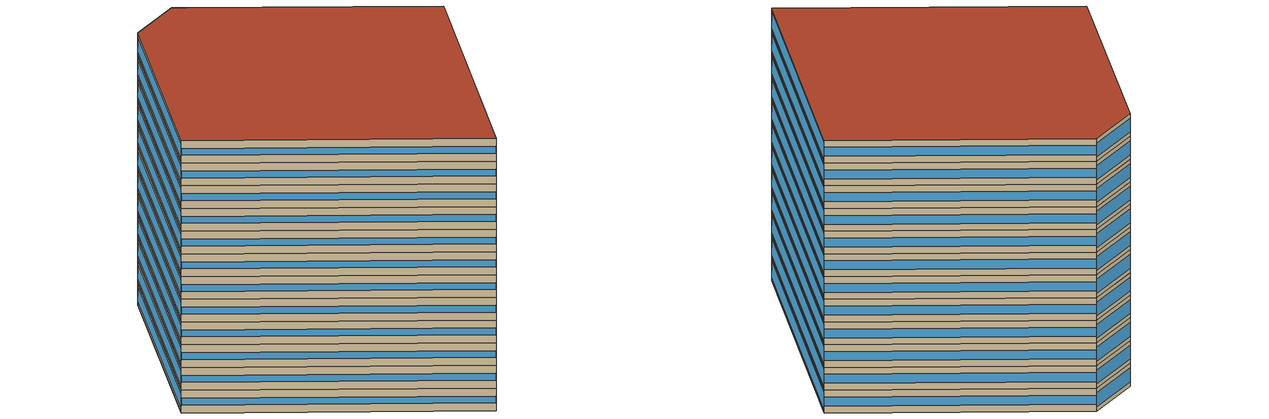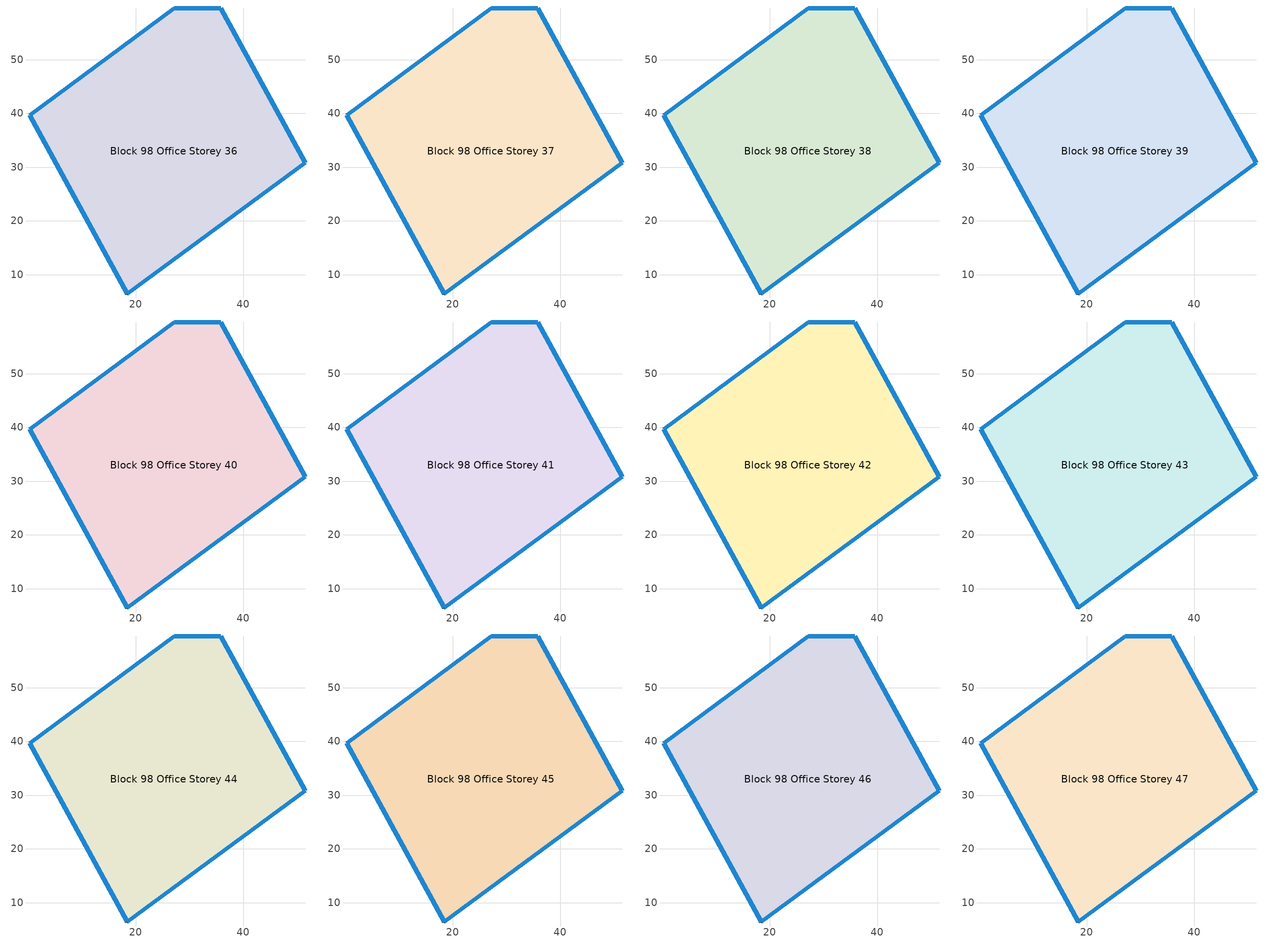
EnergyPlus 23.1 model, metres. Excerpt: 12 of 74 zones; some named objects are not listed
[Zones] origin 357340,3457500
Block 98 Office Storey 36
 floor outside (Project Floor): 35.77,59.58 51.48,30.76 18.38,6.38 0.26,39.66 27.1,59.58 z107.03
 wall outside (Project Wall): 27.1,59.58 0.26,39.66 18.38,6.38 51.48,30.76 35.77,59.58 27.1,59.58 z107.03:110
 window (Office_north_window_construction): 27.09,59.57 0.27,39.67 / 35.77,59.58 27.11,59.58 z107.62:109.41
 window (Office_west_window_construction): 0.26,39.64 18.37,6.39 z108.07:108.96
 window (Office_south_window_construction): 18.39,6.39 51.46,30.75 z107.47:109.55
 window (Office_east_window_construction): 51.47,30.78 35.78,59.56 z107.92:109.11
 roof outside (Project Ceiling): 51.48,30.76 35.77,59.58 27.1,59.58 0.26,39.66 18.38,6.38 z110
Block 98 Office Storey 37
 floor outside (Project Floor): 35.77,59.58 51.48,30.76 18.38,6.38 0.26,39.66 27.1,59.58 z110
 wall outside (Project Wall): 27.1,59.58 0.26,39.66 18.38,6.38 51.48,30.76 35.77,59.58 27.1,59.58 z110:112.97
 window (Office_north_window_construction): 27.09,59.57 0.27,39.67 / 35.77,59.58 27.11,59.58 z110.59:112.38
 window (Office_west_window_construction): 0.26,39.64 18.37,6.39 z111.04:111.93
 window (Office_south_window_construction): 18.39,6.39 51.46,30.75 z110.45:112.53
 window (Office_east_window_construction): 51.47,30.78 35.78,59.56 z110.89:112.08
 roof outside (Project Ceiling): 51.48,30.76 35.77,59.58 27.1,59.58 0.26,39.66 18.38,6.38 z112.97
Block 98 Office Storey 38
 floor outside (Project Floor): 35.77,59.58 51.48,30.76 18.38,6.38 0.26,39.66 27.1,59.58 z112.97
 wall outside (Project Wall): 27.1,59.58 0.26,39.66 18.38,6.38 51.48,30.76 35.77,59.58 27.1,59.58 z112.97:115.95
 window (Office_north_window_construction): 27.09,59.57 0.27,39.67 / 35.77,59.58 27.11,59.58 z113.57:115.35
 window (Office_west_window_construction): 0.26,39.64 18.37,6.39 z114.01:114.91
 window (Office_south_window_construction): 18.39,6.39 51.46,30.75 z113.42:115.5
 window (Office_east_window_construction): 51.47,30.78 35.78,59.56 z113.86:115.05
 roof outside (Project Ceiling): 51.48,30.76 35.77,59.58 27.1,59.58 0.26,39.66 18.38,6.38 z115.95
Block 98 Office Storey 39
 floor outside (Project Floor): 35.77,59.58 51.48,30.76 18.38,6.38 0.26,39.66 27.1,59.58 z115.95
 wall outside (Project Wall): 27.1,59.58 0.26,39.66 18.38,6.38 51.48,30.76 35.77,59.58 27.1,59.58 z115.95:118.92
 window (Office_north_window_construction): 27.09,59.57 0.27,39.67 / 35.77,59.58 27.11,59.58 z116.54:118.32
 window (Office_west_window_construction): 0.26,39.64 18.37,6.39 z116.99:117.88
 window (Office_south_window_construction): 18.39,6.39 51.46,30.75 z116.39:118.47
 window (Office_east_window_construction): 51.47,30.78 35.78,59.56 z116.84:118.03
 roof outside (Project Ceiling): 51.48,30.76 35.77,59.58 27.1,59.58 0.26,39.66 18.38,6.38 z118.92
Block 98 Office Storey 40
 floor outside (Project Floor): 35.77,59.58 51.48,30.76 18.38,6.38 0.26,39.66 27.1,59.58 z118.92
 wall outside (Project Wall): 27.1,59.58 0.26,39.66 18.38,6.38 51.48,30.76 35.77,59.58 27.1,59.58 z118.92:121.89
 window (Office_north_window_construction): 27.09,59.57 0.27,39.67 / 35.77,59.58 27.11,59.58 z119.51:121.3
 window (Office_west_window_construction): 0.26,39.64 18.37,6.39 z119.96:120.85
 window (Office_south_window_construction): 18.39,6.39 51.46,30.75 z119.36:121.45
 window (Office_east_window_construction): 51.47,30.78 35.78,59.56 z119.81:121
 roof outside (Project Ceiling): 51.48,30.76 35.77,59.58 27.1,59.58 0.26,39.66 18.38,6.38 z121.89
Block 98 Office Storey 41
 floor outside (Project Floor): 35.77,59.58 51.48,30.76 18.38,6.38 0.26,39.66 27.1,59.58 z121.89
 wall outside (Project Wall): 27.1,59.58 0.26,39.66 18.38,6.38 51.48,30.76 35.77,59.58 27.1,59.58 z121.89:124.86
 window (Office_north_window_construction): 27.09,59.57 0.27,39.67 / 35.77,59.58 27.11,59.58 z122.49:124.27
 window (Office_west_window_construction): 0.26,39.64 18.37,6.39 z122.93:123.82
 window (Office_south_window_construction): 18.39,6.39 51.46,30.75 z122.34:124.42
 window (Office_east_window_construction): 51.47,30.78 35.78,59.56 z122.78:123.97
 roof outside (Project Ceiling): 51.48,30.76 35.77,59.58 27.1,59.58 0.26,39.66 18.38,6.38 z124.86
Block 98 Office Storey 42
 floor outside (Project Floor): 35.77,59.58 51.48,30.76 18.38,6.38 0.26,39.66 27.1,59.58 z124.86
 wall outside (Project Wall): 27.1,59.58 0.26,39.66 18.38,6.38 51.48,30.76 35.77,59.58 27.1,59.58 z124.86:127.84
 window (Office_north_window_construction): 27.09,59.57 0.27,39.67 / 35.77,59.58 27.11,59.58 z125.46:127.24
 window (Office_west_window_construction): 0.26,39.64 18.37,6.39 z125.91:126.8
 window (Office_south_window_construction): 18.39,6.39 51.46,30.75 z125.31:127.39
 window (Office_east_window_construction): 51.47,30.78 35.78,59.56 z125.76:126.95
 roof outside (Project Ceiling): 51.48,30.76 35.77,59.58 27.1,59.58 0.26,39.66 18.38,6.38 z127.84
Block 98 Office Storey 43
 floor outside (Project Floor): 35.77,59.58 51.48,30.76 18.38,6.38 0.26,39.66 27.1,59.58 z127.84
 wall outside (Project Wall): 27.1,59.58 0.26,39.66 18.38,6.38 51.48,30.76 35.77,59.58 27.1,59.58 z127.84:130.81
 window (Office_north_window_construction): 27.09,59.57 0.27,39.67 / 35.77,59.58 27.11,59.58 z128.43:130.22
 window (Office_west_window_construction): 0.26,39.64 18.37,6.39 z128.88:129.77
 window (Office_south_window_construction): 18.39,6.39 51.46,30.75 z128.28:130.36
 window (Office_east_window_construction): 51.47,30.78 35.78,59.56 z128.73:129.92
 roof outside (Project Ceiling): 51.48,30.76 35.77,59.58 27.1,59.58 0.26,39.66 18.38,6.38 z130.81
Block 98 Office Storey 44
 floor outside (Project Floor): 35.77,59.58 51.48,30.76 18.38,6.38 0.26,39.66 27.1,59.58 z130.81
 wall outside (Project Wall): 27.1,59.58 0.26,39.66 18.38,6.38 51.48,30.76 35.77,59.58 27.1,59.58 z130.81:133.78
 window (Office_north_window_construction): 27.09,59.57 0.27,39.67 / 35.77,59.58 27.11,59.58 z131.41:133.19
 window (Office_west_window_construction): 0.26,39.64 18.37,6.39 z131.85:132.74
 window (Office_south_window_construction): 18.39,6.39 51.46,30.75 z131.26:133.34
 window (Office_east_window_construction): 51.47,30.78 35.78,59.56 z131.7:132.89
 roof outside (Project Ceiling): 51.48,30.76 35.77,59.58 27.1,59.58 0.26,39.66 18.38,6.38 z133.78
Block 98 Office Storey 45
 floor outside (Project Floor): 35.77,59.58 51.48,30.76 18.38,6.38 0.26,39.66 27.1,59.58 z133.78
 wall outside (Project Wall): 27.1,59.58 0.26,39.66 18.38,6.38 51.48,30.76 35.77,59.58 27.1,59.58 z133.78:136.76
 window (Office_north_window_construction): 27.09,59.57 0.27,39.67 / 35.77,59.58 27.11,59.58 z134.38:136.16
 window (Office_west_window_construction): 0.26,39.64 18.37,6.39 z134.82:135.72
 window (Office_south_window_construction): 18.39,6.39 51.46,30.75 z134.23:136.31
 window (Office_east_window_construction): 51.47,30.78 35.78,59.56 z134.68:135.86
 roof outside (Project Ceiling): 51.48,30.76 35.77,59.58 27.1,59.58 0.26,39.66 18.38,6.38 z136.76
Block 98 Office Storey 46
 floor outside (Project Floor): 35.77,59.58 51.48,30.76 18.38,6.38 0.26,39.66 27.1,59.58 z136.76
 wall outside (Project Wall): 27.1,59.58 0.26,39.66 18.38,6.38 51.48,30.76 35.77,59.58 27.1,59.58 z136.76:139.73
 window (Office_north_window_construction): 27.09,59.57 0.27,39.67 / 35.77,59.58 27.11,59.58 z137.35:139.14
 window (Office_west_window_construction): 0.26,39.64 18.37,6.39 z137.8:138.69
 window (Office_south_window_construction): 18.39,6.39 51.46,30.75 z137.2:139.28
 window (Office_east_window_construction): 51.47,30.78 35.78,59.56 z137.65:138.84
 roof outside (Project Ceiling): 51.48,30.76 35.77,59.58 27.1,59.58 0.26,39.66 18.38,6.38 z139.73
Block 98 Office Storey 47
 floor outside (Project Floor): 35.77,59.58 51.48,30.76 18.38,6.38 0.26,39.66 27.1,59.58 z139.73
 wall outside (Project Wall): 27.1,59.58 0.26,39.66 18.38,6.38 51.48,30.76 35.77,59.58 27.1,59.58 z139.73:142.7
 window (Office_north_window_construction): 27.09,59.57 0.27,39.67 / 35.77,59.58 27.11,59.58 z140.32:142.11
 window (Office_west_window_construction): 0.26,39.64 18.37,6.39 z140.77:141.66
 window (Office_south_window_construction): 18.39,6.39 51.46,30.75 z140.18:142.26
 window (Office_east_window_construction): 51.47,30.78 35.78,59.56 z140.62:141.81
 roof outside (Project Ceiling): 51.48,30.76 35.77,59.58 27.1,59.58 0.26,39.66 18.38,6.38 z142.7
[Building]
Building_1: North Axis=0; Terrain=City; Loads Convergence Tolerance Value=0.04; Temperature Convergence Tolerance Value=0.4; Solar Distribution=FullExterior; Maximum Number of Warmup Days=25; Minimum Number of Warmup Days=6
[Site:Location]
CHN Design_Conditions: Latitude=30; Longitude=114; Time Zone=8; Elevation=12
[SIZINGPERIOD:DESIGNDAY] Day of Month=21; DryBulb Temperature Range Modifier Type=DefaultMultipliers; Humidity Condition Type=Wetbulb; Barometric Pressure=101181; Rain Indicator=No; Snow Indicator=No; Daylight Saving Time Indicator=No; Sky Clearness=0; Begin Environment Reset Mode=FullResetAtBeginEnvironment
Name | Month | Day Type | Maximum DryBulb Temperature | Daily DryBulb Temperature Range | Wetbulb or DewPoint at Maximum DryBulb | Wind Speed | Wind Direction | Solar Model Indicator | ASHRAE Clear Sky Optical Depth for Beam Irradiance taub | ASHRAE Clear Sky Optical Depth for Diffuse Irradiance taud
Ann Htg 99.6% Condns DB | 1 | WinterDesignDay | -10 | 0 | -4.8 | 1 | 340 | ASHRAEClearSky | 0 | 0
Ann Clg .4% Condns DB=>MWB | 7 | SummerDesignDay | 40 | 6.6 | 27.1 | 3.5 | 220 | ASHRAETau | 0.781 | 1.413
[MATERIAL]
DefaultMaterial: Roughness=Rough; Thickness=0.1; Conductivity=0.1; Density=1000; Specific Heat=1000; Thermal Absorptance=0.9; Solar Absorptance=0.7; Visible Absorptance=0.7
[WINDOWMATERIAL:SIMPLEGLAZINGSYSTEM] UFactor=3; Visible Transmittance=0.6
Name | Solar Heat Gain Coefficient
Office_east_window; Office_south_window; Office_west_window | 0.3
Office_north_window | 0.35
[CONSTRUCTION]
Project Wall; Project Floor; Project Ceiling: DefaultMaterial
Office_east_window_construction: Office_east_window
Office_south_window_construction: Office_south_window
Office_west_window_construction: Office_west_window
Office_north_window_construction: Office_north_window
[SPACE] Ceiling Height=autocalculate; Volume=autocalculate; Floor Area=autocalculate; Space Type=Office
Name | Zone
Block 98 Office Storey 36_space | Block 98 Office Storey 36
Block 98 Office Storey 37_space | Block 98 Office Storey 37
Block 98 Office Storey 38_space | Block 98 Office Storey 38
Block 98 Office Storey 39_space | Block 98 Office Storey 39
Block 98 Office Storey 40_space | Block 98 Office Storey 40
Block 98 Office Storey 41_space | Block 98 Office Storey 41
Block 98 Office Storey 42_space | Block 98 Office Storey 42
Block 98 Office Storey 43_space | Block 98 Office Storey 43
Block 98 Office Storey 44_space | Block 98 Office Storey 44
Block 98 Office Storey 45_space | Block 98 Office Storey 45
Block 98 Office Storey 46_space | Block 98 Office Storey 46
Block 98 Office Storey 47_space | Block 98 Office Storey 47
[SPACELIST]
Office: Block 98 Office Storey 0_space, Block 98 Office Storey 1_space, Block 98 Office Storey 2_space, Block 98 Office Storey 3_space, Block 98 Office Storey 4_space, Block 98 Office Storey 5_space, Block 98 Office Storey 6_space, Block 98 Office Storey 7_space, Block 98 Office Storey 8_space, Block 98 Office Storey 9_space, Block 98 Office Storey 10_space, Block 98 Office Storey 11_space, Block 98 Office Storey 12_space, Block 98 Office Storey 13_space, Block 98 Office Storey 14_space, Block 98 Office Storey 15_space, Block 98 Office Storey 16_space, Block 98 Office Storey 17_space, Block 98 Office Storey 18_space, Block 98 Office Storey 19_space, Block 98 Office Storey 20_space, Block 98 Office Storey 21_space, Block 98 Office Storey 22_space, Block 98 Office Storey 23_space, Block 98 Office Storey 24_space, Block 98 Office Storey 25_space, Block 98 Office Storey 26_space, Block 98 Office Storey 27_space, Block 98 Office Storey 28_space, Block 98 Office Storey 29_space, Block 98 Office Storey 30_space, Block 98 Office Storey 31_space, Block 98 Office Storey 32_space, Block 98 Office Storey 33_space, Block 98 Office Storey 34_space, Block 98 Office Storey 35_space, Block 98 Office Storey 36_space, Block 98 Office Storey 37_space, Block 98 Office Storey 38_space, Block 98 Office Storey 39_space, Block 98 Office Storey 40_space, Block 98 Office Storey 41_space, Block 98 Office Storey 42_space, Block 98 Office Storey 43_space, Block 98 Office Storey 44_space, Block 98 Office Storey 45_space, Block 98 Office Storey 46_space, Block 98 Office Storey 47_space, Block 98 Office Storey 48_space, Block 98 Office Storey 49_space, Block 98 Office Storey 50_space, Block 98 Office Storey 51_space, Block 98 Office Storey 52_space, Block 98 Office Storey 53_space, Block 98 Office Storey 54_space, Block 98 Office Storey 55_space, Block 98 Office Storey 56_space, Block 98 Office Storey 57_space, Block 98 Office Storey 58_space, Block 98 Office Storey 59_space, Block 98 Office Storey 60_space, Block 98 Office Storey 61_space, Block 98 Office Storey 62_space, Block 98 Office Storey 63_space, Block 98 Office Storey 64_space, Block 98 Office Storey 65_space, Block 98 Office Storey 66_space, Block 98 Office Storey 67_space, Block 98 Office Storey 68_space, Block 98 Office Storey 69_space, Block 98 Office Storey 70_space, Block 98 Office Storey 71_space, Block 98 Office Storey 72_space, Block 98 Office Storey 73_space
[ZONE] Type=1; Multiplier=1; Ceiling Height=autocalculate; Volume=autocalculate; Floor Area=autocalculate; Part of Total Floor Area=Yes
Block 98 Office Storey 36; Block 98 Office Storey 37; Block 98 Office Storey 38; Block 98 Office Storey 39; Block 98 Office Storey 40; Block 98 Office Storey 41; Block 98 Office Storey 42; Block 98 Office Storey 43; Block 98 Office Storey 44; Block 98 Office Storey 45; Block 98 Office Storey 46; Block 98 Office Storey 47
[PEOPLE]
People_for_office: Zone or ZoneList or Space or SpaceList=Office; Number of People Schedule=SeasonalSchedule_Schedule_office_people; Number of People Calculation Method=People/Area; People per Floor Area=0.1; Fraction Radiant=0.3; Sensible Heat Fraction=autocalculate; Activity Level Schedule=SeasonalSchedule_Schedule_office_activity; Carbon Dioxide Generation Rate=3.82e-08; Enable ASHRAE 55 Comfort Warnings=No; Mean Radiant Temperature Calculation Type=ZoneAveraged; Clothing Insulation Calculation Method=ClothingInsulationSchedule; Cold Stress Temperature Threshold=15.56; Heat Stress Temperature Threshold=30
[LIGHTS]
Light_for_office: Zone or ZoneList or Space or SpaceList=Office; Schedule=SeasonalSchedule_office_lighting; Design Level Calculation Method=Watts/Area; Watts per Zone Floor Area=8; Return Air Fraction=0; Fraction Radiant=0.32; Fraction Visible=0.25; Fraction Replaceable=1; EndUse Subcategory=General; Return Air Fraction Calculated from Plenum Temperature=No; Return Air Fraction Function of Plenum Temperature Coefficient 1=0; Return Air Fraction Function of Plenum Temperature Coefficient 2=0
[ELECTRICEQUIPMENT]
Equipment_for_office: Zone or ZoneList or Space or SpaceList=Office; Schedule=SeasonalSchedule_Schedule_office_equipment; Design Level Calculation Method=Watts/Area; Watts per Zone Floor Area=15; Fraction Latent=0; Fraction Radiant=0; Fraction Lost=0; EndUse Subcategory=Electric Equipment
[DAYLIGHTING:CONTROLS] Illuminance Setpoint at Reference Point 1=300
Name | Zone or Space | Glare Calculation Daylighting Reference Point | Daylighting Reference Point 1
Dlight_Block 98 Office Storey 36 | Block 98 Office Storey 36 | Rpoint_Block 98 Office Storey 36 | Rpoint_Block 98 Office Storey 36
Dlight_Block 98 Office Storey 37 | Block 98 Office Storey 37 | Rpoint_Block 98 Office Storey 37 | Rpoint_Block 98 Office Storey 37
Dlight_Block 98 Office Storey 38 | Block 98 Office Storey 38 | Rpoint_Block 98 Office Storey 38 | Rpoint_Block 98 Office Storey 38
Dlight_Block 98 Office Storey 39 | Block 98 Office Storey 39 | Rpoint_Block 98 Office Storey 39 | Rpoint_Block 98 Office Storey 39
Dlight_Block 98 Office Storey 40 | Block 98 Office Storey 40 | Rpoint_Block 98 Office Storey 40 | Rpoint_Block 98 Office Storey 40
Dlight_Block 98 Office Storey 41 | Block 98 Office Storey 41 | Rpoint_Block 98 Office Storey 41 | Rpoint_Block 98 Office Storey 41
Dlight_Block 98 Office Storey 42 | Block 98 Office Storey 42 | Rpoint_Block 98 Office Storey 42 | Rpoint_Block 98 Office Storey 42
Dlight_Block 98 Office Storey 43 | Block 98 Office Storey 43 | Rpoint_Block 98 Office Storey 43 | Rpoint_Block 98 Office Storey 43
Dlight_Block 98 Office Storey 44 | Block 98 Office Storey 44 | Rpoint_Block 98 Office Storey 44 | Rpoint_Block 98 Office Storey 44
Dlight_Block 98 Office Storey 45 | Block 98 Office Storey 45 | Rpoint_Block 98 Office Storey 45 | Rpoint_Block 98 Office Storey 45
Dlight_Block 98 Office Storey 46 | Block 98 Office Storey 46 | Rpoint_Block 98 Office Storey 46 | Rpoint_Block 98 Office Storey 46
Dlight_Block 98 Office Storey 47 | Block 98 Office Storey 47 | Rpoint_Block 98 Office Storey 47 | Rpoint_Block 98 Office Storey 47
[HVACTEMPLATE:ZONE:IDEALLOADSAIRSYSTEM] Template Thermostat=Thermostat_for_office; Maximum Heating Supply Air Temperature=50; Minimum Cooling Supply Air Temperature=13; Maximum Heating Supply Air Humidity Ratio=0.0156; Minimum Cooling Supply Air Humidity Ratio=0.0077; Heating Limit=NoLimit; Cooling Limit=NoLimit; Dehumidification Control Type=ConstantSensibleHeatRatio; Cooling Sensible Heat Ratio=0.7; Dehumidification Setpoint=60; Humidification Control Type=None; Humidification Setpoint=30; Outdoor Air Method=DetailedSpecification; Outdoor Air Flow Rate per Person=0.00944; Outdoor Air Flow Rate per Zone Floor Area=0; Outdoor Air Flow Rate per Zone=0; Design Specification Outdoor Air Object=Ventilation_for_office; Demand Controlled Ventilation Type=None; Outdoor Air Economizer Type=NoEconomizer; Heat Recovery Type=None; Sensible Heat Recovery Effectiveness=0.7; Latent Heat Recovery Effectiveness=0.65
Block 98 Office Storey 36; Block 98 Office Storey 37; Block 98 Office Storey 38; Block 98 Office Storey 39; Block 98 Office Storey 40; Block 98 Office Storey 41; Block 98 Office Storey 42; Block 98 Office Storey 43; Block 98 Office Storey 44; Block 98 Office Storey 45; Block 98 Office Storey 46; Block 98 Office Storey 47
[DESIGNSPECIFICATION:OUTDOORAIR]
Ventilation_for_office: Outdoor Air Method=Flow/Person; Outdoor Air Flow per Person=0.00833333; Outdoor Air Flow per Zone Floor Area=0; Outdoor Air Flow per Zone=0; Outdoor Air Flow Air Changes per Hour=0
[SCHEDULE:DAY:HOURLY]
Schedule_office_lighting_weekday_hourly: 0.1, 0.1, 0.1, 0.1, 0.1, 0.1, 0.1, 0.2, 0.5, 0.95, 0.95, 0.95, 0.8, 0.8, 0.95, 0.95, 0.95, 0.95, 0.95, 0.95, 0.95, 0.8, 0.5, 0.1
Schedule_office_lighting_holiday_hourly; Schedule_office_equipment_holiday_hourly: 0.1, 0.1, 0.1, 0.1, 0.1, 0.1, 0.1, 0.1, 0.1, 0.1, 0.1, 0.1, 0.1, 0.3, 0.3, 0.3, 0.3, 0.3, 0.3, 0.3, 0.3, 0.3, 0.1, 0.1
Schedule_office_equipment_weekday_hourly: 0.1, 0.1, 0.1, 0.1, 0.1, 0.1, 0.1, 0.2, 0.5, 0.95, 0.95, 0.95, 0.5, 0.5, 0.95, 0.95, 0.95, 0.95, 0.95, 0.95, 0.4, 0.4, 0.3, 0.1
Schedule_office_people_weekday_hourly: 0.1, 0.1, 0.1, 0.1, 0.1, 0.1, 0.1, 0.5, 0.95, 0.95, 0.95, 0.8, 0.8, 0.95, 0.95, 0.95, 0.95, 0.95, 0.8, 0.5, 0.5, 0.3, 0.1, 0.1
Schedule_office_people_holiday_hourly: 0.1, 0.1, 0.1, 0.1, 0.1, 0.1, 0.1, 0.1, 0.1, 0.1, 0.1, 0.1, 0.1, 0.3, 0.3, 0.3, 0.3, 0.3, 0.3, 0.1, 0.1, 0.1, 0.1, 0.1
Schedule_office_activity_weekday_hourly; Schedule_office_activity_holiday_hourly: 144, 144, 144, 144, 144, 144, 144, 144, 144, 144, 144, 144, 144, 144, 144, 144, 144, 144, 144, 144, 144, 144, 144, 144
[SCHEDULE:WEEK:DAILY]
Schedule_office_lighting_weekly: Schedule_office_lighting_holiday_hourly, Schedule_office_lighting_weekday_hourly, Schedule_office_lighting_weekday_hourly, Schedule_office_lighting_weekday_hourly, Schedule_office_lighting_weekday_hourly, Schedule_office_lighting_weekday_hourly, Schedule_office_lighting_holiday_hourly, Schedule_office_lighting_holiday_hourly, Schedule_office_lighting_weekday_hourly, Schedule_office_lighting_weekday_hourly, Schedule_office_lighting_holiday_hourly, Schedule_office_lighting_holiday_hourly
Schedule_office_equipment_weekly: Schedule_office_equipment_holiday_hourly, Schedule_office_equipment_weekday_hourly, Schedule_office_equipment_weekday_hourly, Schedule_office_equipment_weekday_hourly, Schedule_office_equipment_weekday_hourly, Schedule_office_equipment_weekday_hourly, Schedule_office_equipment_holiday_hourly, Schedule_office_equipment_holiday_hourly, Schedule_office_equipment_weekday_hourly, Schedule_office_equipment_weekday_hourly, Schedule_office_equipment_holiday_hourly, Schedule_office_equipment_holiday_hourly
Schedule_office_people_weekly: Schedule_office_people_holiday_hourly, Schedule_office_people_weekday_hourly, Schedule_office_people_weekday_hourly, Schedule_office_people_weekday_hourly, Schedule_office_people_weekday_hourly, Schedule_office_people_weekday_hourly, Schedule_office_people_holiday_hourly, Schedule_office_people_holiday_hourly, Schedule_office_people_weekday_hourly, Schedule_office_people_weekday_hourly, Schedule_office_people_holiday_hourly, Schedule_office_people_holiday_hourly
Schedule_office_activity_weekly: Schedule_office_activity_holiday_hourly, Schedule_office_activity_weekday_hourly, Schedule_office_activity_weekday_hourly, Schedule_office_activity_weekday_hourly, Schedule_office_activity_weekday_hourly, Schedule_office_activity_weekday_hourly, Schedule_office_activity_holiday_hourly, Schedule_office_activity_holiday_hourly, Schedule_office_activity_weekday_hourly, Schedule_office_activity_weekday_hourly, Schedule_office_activity_holiday_hourly, Schedule_office_activity_holiday_hourly
[SCHEDULE:YEAR]
SeasonalSchedule_office_lighting: Schedule_office_lighting_weekly, 1, 1, 12, 31
SeasonalSchedule_Schedule_office_equipment: Schedule_office_equipment_weekly, 1, 1, 12, 31
SeasonalSchedule_Schedule_office_people: Schedule_office_people_weekly, 1, 1, 12, 31
SeasonalSchedule_Schedule_office_activity: Schedule_office_activity_weekly, 1, 1, 12, 31
